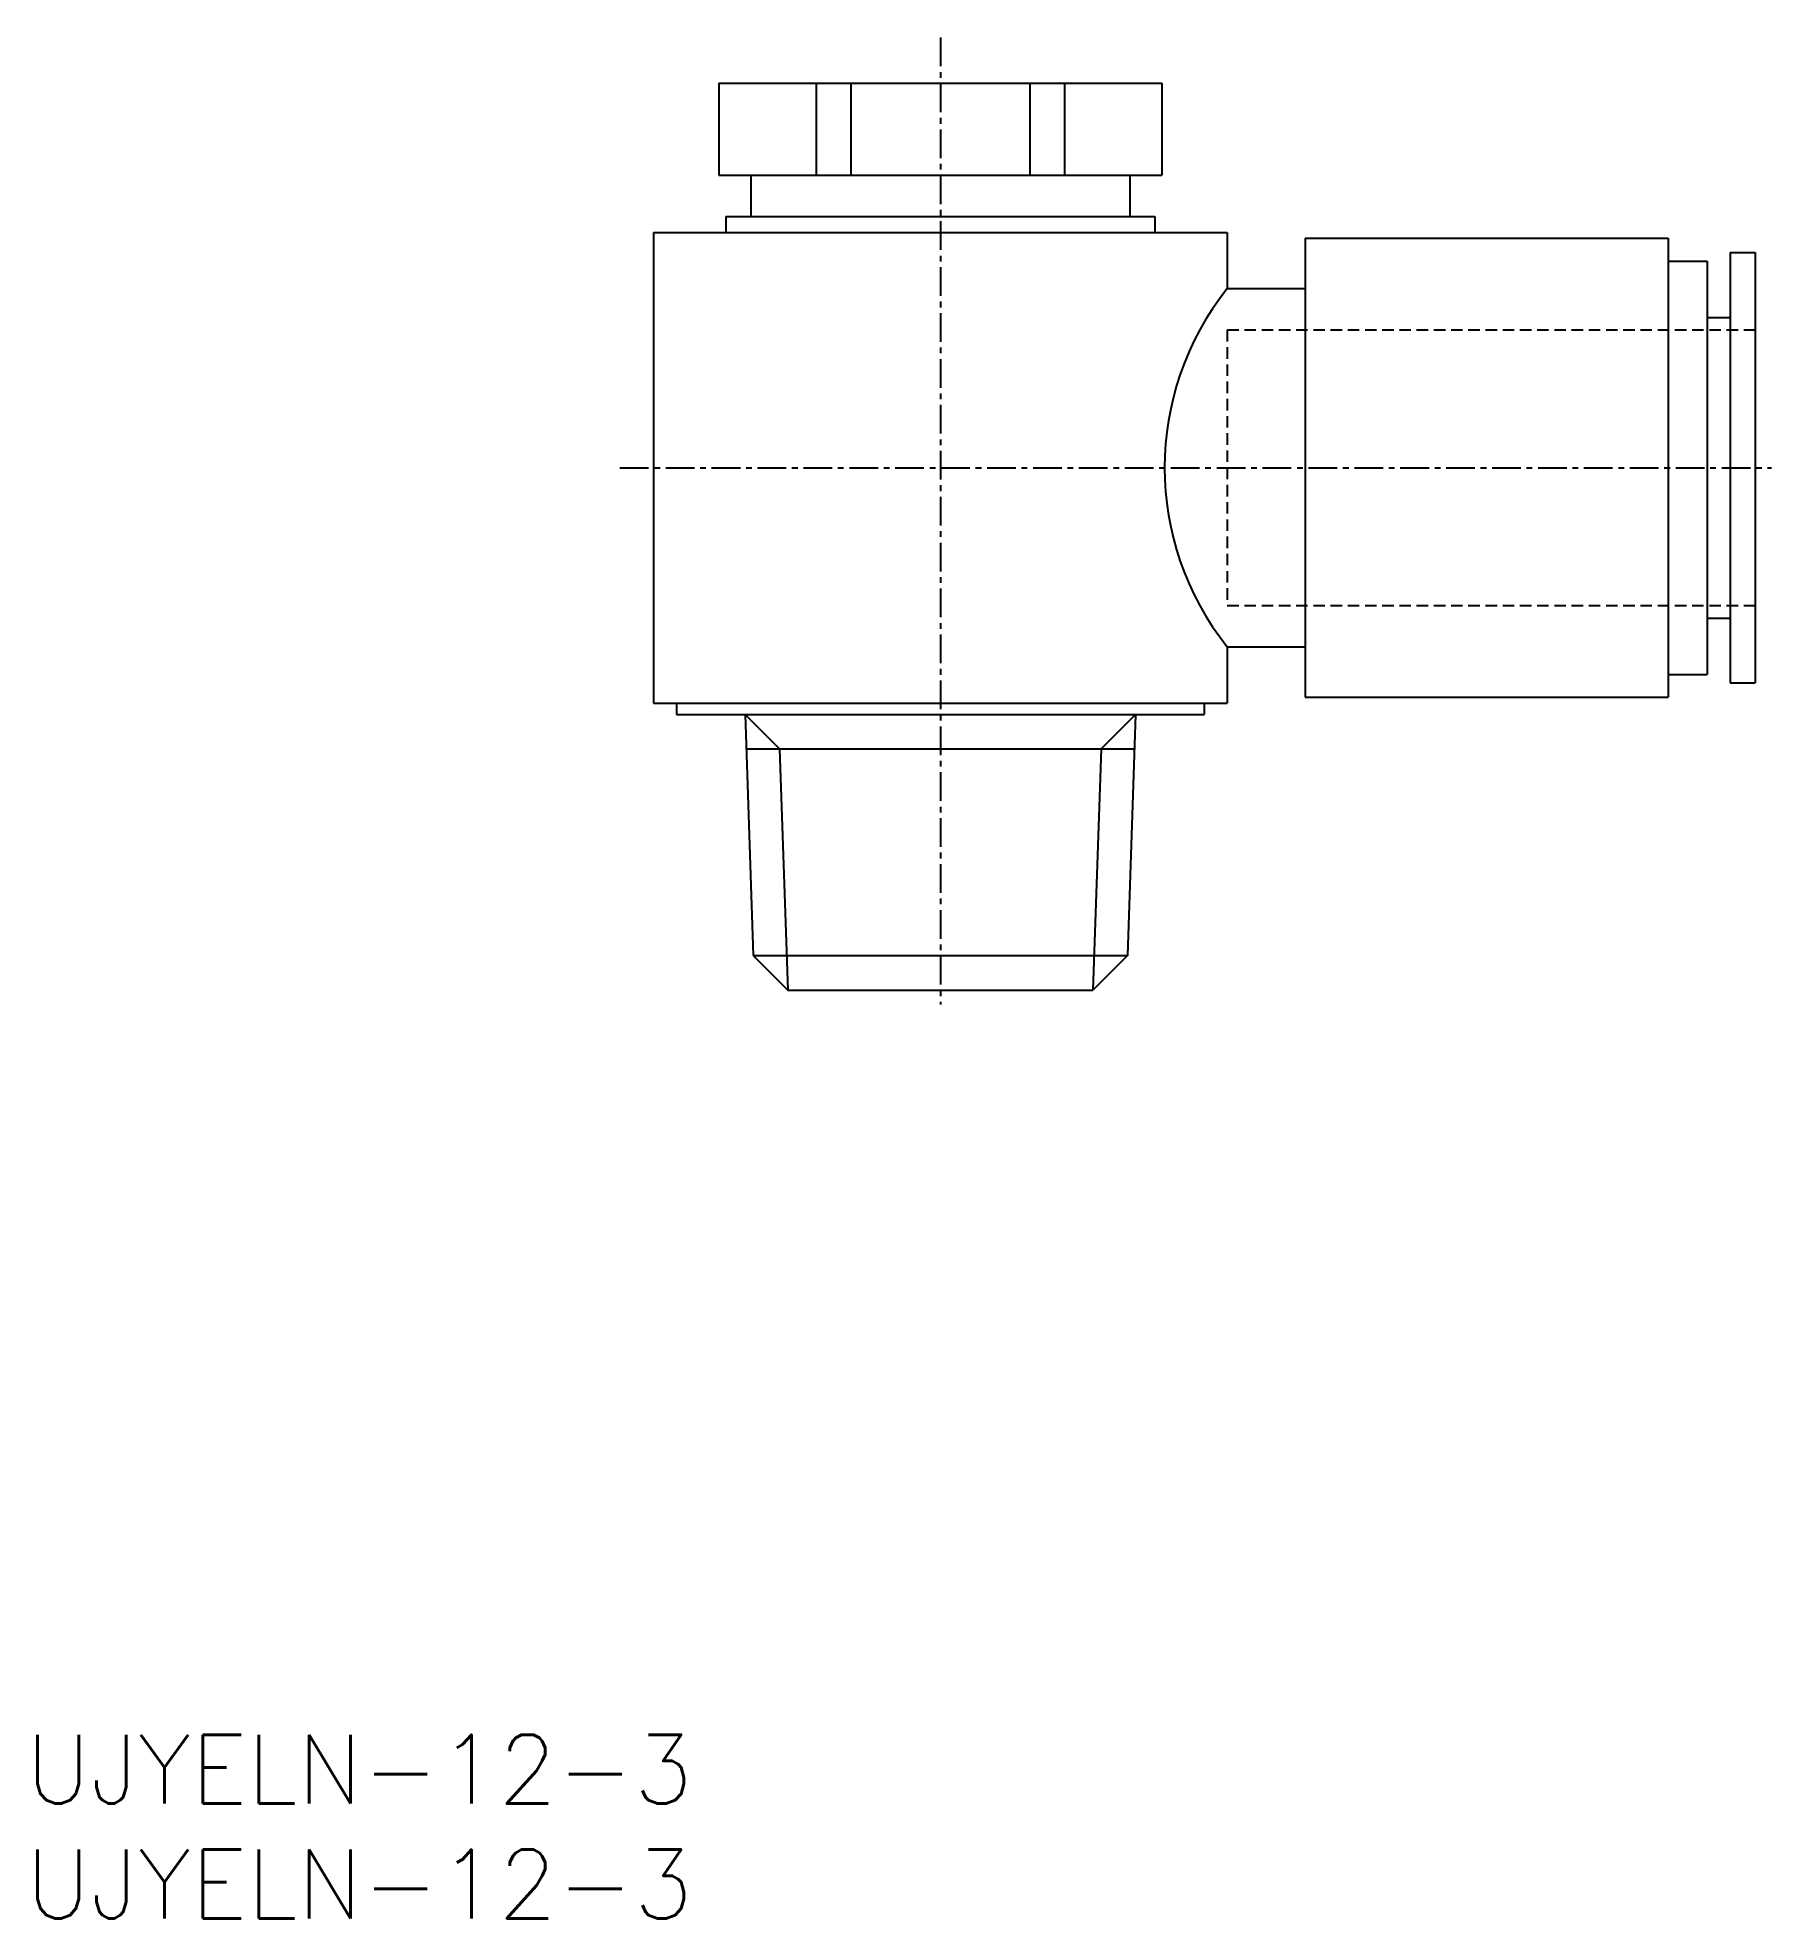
# Model space of a CAD drawing. Extents: x 0.5 to 76, y 0 to 81.9.
import ezdxf

# ---------------------------------------------------------------- set-up
doc = ezdxf.new("R2010")
doc.units = 0
doc.linetypes.add('CENTER', pattern=[2, 1.25, -0.25, 0.25, -0.25])
doc.linetypes.add('DASHED', pattern=[0.75, 0.5, -0.25])
doc.layers.get('0').update_dxf_attribs({"linetype": 'CONTINUOUS'})
doc.layers.add('CENTER', color=1, linetype='CENTER')
doc.styles.get("Standard").update_dxf_attribs({"font": 'txt.shx'})

# ---------------------------------------------------------------- blocks, each defined once
blk = doc.blocks.new('*U8')
at = {"color": 7, "linetype": 'CONTINUOUS'}
blk.add_text('UJYELN-12-3', height=3, dxfattribs=at).set_placement((0, 5))
blk = doc.blocks.new('*U9')
at = {"color": 7, "linetype": 'CONTINUOUS'}
blk.add_text('UJYELN-12-3', height=3, dxfattribs=at).set_placement((0, 0))

msp = doc.modelspace()

# ---------------------------------------------------------------- linework, layer by layer
at = {"color": 7, "linetype": 'CONTINUOUS'}
for p, q in [((30.189, 79.937), (49.489, 79.937)), ((30.189, 79.937), (30.189, 75.937)), ((34.425, 79.937), (34.425, 75.937)), ((35.944, 79.937), (35.944, 75.937)), ((43.734, 79.937), (43.734, 75.937)), ((45.253, 79.937), (45.253, 75.937)), ((49.489, 79.937), (49.489, 75.937)), ((30.189, 75.937), (49.489, 75.937)), ((31.589, 75.937), (31.589, 74.137)), ((48.089, 75.937), (48.089, 74.137)), ((30.489, 74.137), (49.189, 74.137)), ((30.489, 74.137), (30.489, 73.437)), ((49.189, 74.137), (49.189, 73.437)), ((27.339, 73.437), (52.339, 73.437)), ((27.339, 73.437), (27.339, 52.937)), ((52.339, 73.437), (52.339, 70.987)), ((55.739, 73.187), (55.739, 53.187)), ((55.739, 73.187), (71.539, 73.187)), ((71.539, 73.187), (71.539, 53.187)), ((71.539, 72.187), (73.239, 72.187)), ((73.239, 72.187), (73.239, 54.187)), ((74.239, 72.562), (75.339, 72.562)), ((74.239, 72.562), (74.239, 53.812)), ((75.339, 72.562), (75.339, 53.812)), ((52.339, 70.987), (55.739, 70.987)), ((73.239, 69.737), (74.239, 69.737)), ((73.239, 56.637), (74.239, 56.637)), ((52.339, 55.387), (55.739, 55.387)), ((52.339, 55.387), (52.339, 52.937)), ((71.539, 54.187), (73.239, 54.187)), ((74.239, 53.812), (75.339, 53.812)), ((27.339, 52.937), (52.339, 52.937)), ((28.339, 52.937), (28.339, 52.437)), ((28.339, 52.437), (51.339, 52.437)), ((31.339, 52.437), (31.689, 41.937)), ((48.339, 52.437), (47.989, 41.937)), ((51.339, 52.937), (51.339, 52.437)), ((55.739, 53.187), (71.539, 53.187)), ((31.389, 50.937), (48.289, 50.937)), ((31.689, 41.937), (33.189, 40.437)), ((31.689, 41.937), (47.989, 41.937)), ((47.989, 41.937), (46.489, 40.437)), ((33.189, 40.437), (46.489, 40.437))]:
    msp.add_line(p, q, dxfattribs=at)
at = {"color": 3, "linetype": 'DASHED'}
for p, q in [((52.339, 69.187), (75.339, 69.187)), ((52.339, 69.187), (52.339, 57.187)), ((52.339, 57.187), (75.339, 57.187))]:
    msp.add_line(p, q, dxfattribs=at)
at = {"color": 3, "linetype": 'CONTINUOUS'}
for p, q in [((31.339, 52.437), (32.839, 50.937)), ((48.339, 52.437), (46.839, 50.937)), ((32.839, 50.937), (33.189, 40.437)), ((46.839, 50.937), (46.489, 40.437))]:
    msp.add_line(p, q, dxfattribs=at)
at = {"color": 7, "linetype": 'CONTINUOUS'}
msp.add_arc((62.107, 63.187), 12.5, 141.3912, 218.60878, dxfattribs=at)
at = {"layer": 'CENTER', "color": 1, "linetype": 'CENTER'}
for p, q in [((39.839, 81.922), (39.839, 39.811)), ((25.877, 63.187), (76.042, 63.187))]:
    msp.add_line(p, q, dxfattribs=at)

# ---------------------------------------------------------------- block references
at = {"color": 7, "linetype": 'CONTINUOUS'}
for name in ['*U8', '*U9']:
    msp.add_blockref(name, (0, 0), dxfattribs=at)

doc.saveas('drawing.dxf')
